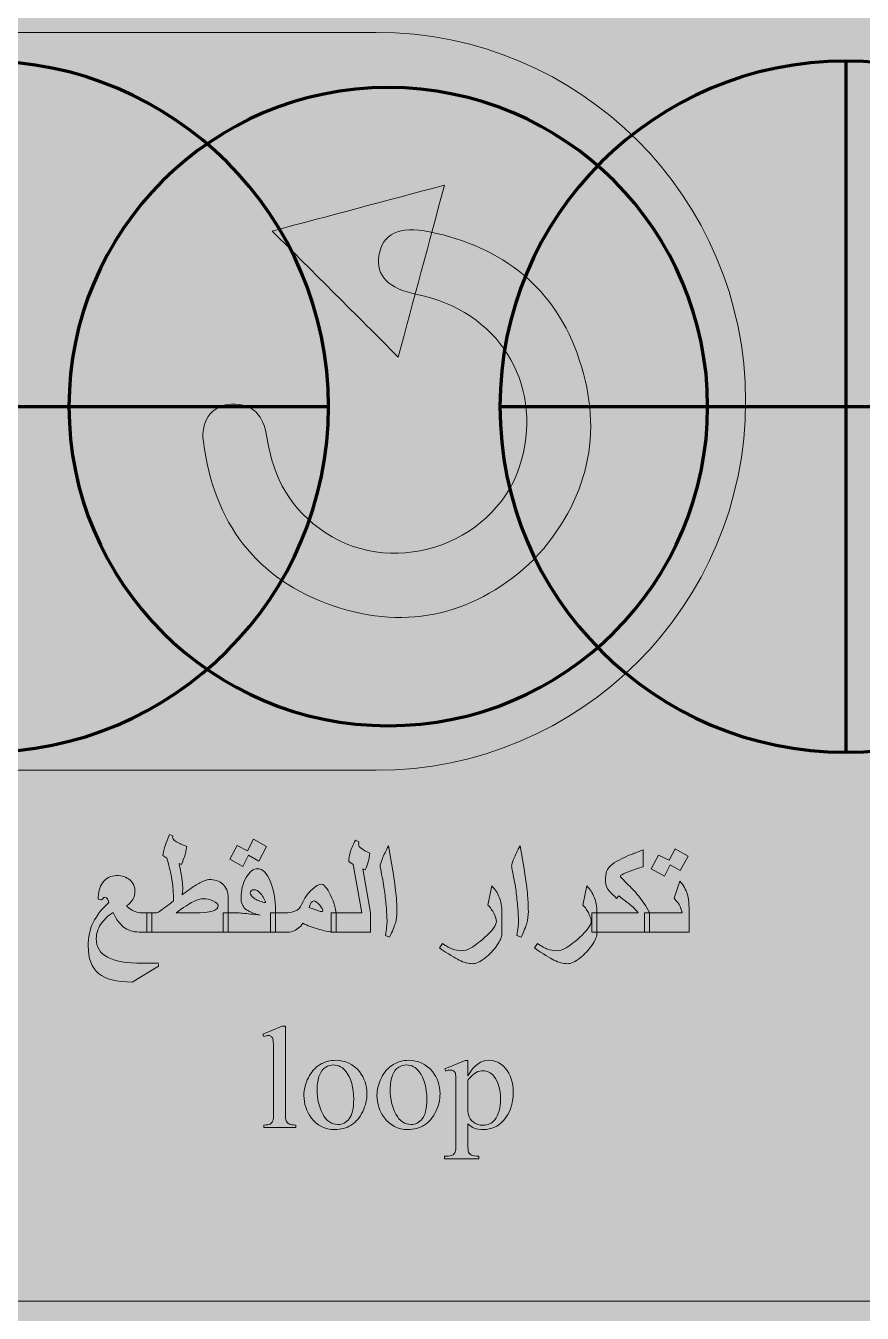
# Model space of a CAD drawing. Header units: inches. Extents: x -1481 to -429, y -1676 to -696.
# Drawn here: x -881.88 to -857.65, y -1062.44 to -1025.12 of the extents above; entities that cross this region are included whole.
import ezdxf

# ---------------------------------------------------------------- set-up
doc = ezdxf.new("R2010")
doc.units = ezdxf.units.IN
doc.header["$MEASUREMENT"] = 0
doc.layers.add('Layer 1', color=7, linetype='Continuous')

# ---------------------------------------------------------------- blocks, each defined once
blk = doc.blocks.new('block 75')
at = {"layer": 'Layer 1', "true_color": 0x009344}
h = blk.add_hatch(color=114, dxfattribs=at)
h.dxf.hatch_style = 2
h.paths.add_polyline_path([(-693.785, -1296.171), (-933.785, -1296.171), (-933.785, -1006.171), (-693.785, -1006.171)])
at = {"layer": 'Layer 1', "true_color": 0x008345}
h = blk.add_hatch(color=116, dxfattribs=at)
h.dxf.hatch_style = 2
h.paths.add_polyline_path([(-693.785, -1062.09), (-933.785, -1062.09), (-933.785, -1006.171), (-693.785, -1006.171)])
at = {"layer": 'Layer 1', "lineweight": 0}
blk.add_lwpolyline([(-693.785, -1062.09), (-933.785, -1062.09), (-933.785, -1006.171), (-693.785, -1006.171), (-693.785, -1062.09)], dxfattribs=at)
blk = doc.blocks.new('block 76')
at = {"layer": 'Layer 1', "color": 109, "lineweight": 120, "true_color": 0x166634}
for points in [[(-858.127, -1026.143), (-858.127, -1046.179)], [(-893.144, -1036.161), (-873.109, -1036.161)], [(-868.144, -1036.161), (-848.109, -1036.161)]]:
    blk.add_lwpolyline(points, dxfattribs=at)
for points in [[(-873.109, -1036.161), (-873.109, -1041.694), (-877.594, -1046.179), (-883.127, -1046.179), (-888.659, -1046.179), (-893.144, -1041.694), (-893.144, -1036.161), (-893.144, -1030.628), (-888.659, -1026.143), (-883.127, -1026.143), (-877.594, -1026.143), (-873.109, -1030.628), (-873.109, -1036.161)], [(-848.109, -1036.161), (-848.109, -1041.694), (-852.594, -1046.179), (-858.127, -1046.179), (-863.659, -1046.179), (-868.144, -1041.694), (-868.144, -1036.161), (-868.144, -1030.628), (-863.659, -1026.143), (-858.127, -1026.143), (-852.594, -1026.143), (-848.109, -1030.628), (-848.109, -1036.161)]]:
    blk.add_open_spline(points, degree=3, knots=[0, 0, 0, 0, 1, 1, 1, 2, 2, 2, 3, 3, 3, 4, 4, 4, 4], dxfattribs=at)
blk = doc.blocks.new('block 223')
at = {"layer": 'Layer 1', "lineweight": 0}
for points in [[(-874.9, -1048.911), (-875.127, -1049.333), (-875.421, -1049.168), (-875.586, -1049.494), (-875.97, -1049.283), (-875.756, -1048.882), (-875.45, -1049.035), (-875.276, -1048.701), (-874.9, -1048.911)], [(-862.694, -1049.188), (-862.921, -1049.61), (-863.215, -1049.445), (-863.38, -1049.771), (-863.765, -1049.56), (-863.55, -1049.159), (-863.244, -1049.312), (-863.07, -1048.977), (-862.694, -1049.188)]]:
    blk.add_lwpolyline(points, dxfattribs=at)
for points, knots in [([(-876.014, -1051.398), (-876.014, -1051.398), (-878.374, -1051.398), (-878.374, -1051.398), (-878.374, -1051.398), (-878.374, -1050.836), (-878.374, -1050.836), (-878.374, -1050.836), (-878.1, -1050.836), (-878.1, -1050.836), (-878.066, -1050.836), (-877.973, -1050.779), (-877.82, -1050.664), (-877.77, -1050.627), (-877.696, -1050.569), (-877.599, -1050.491), (-877.599, -1050.321), (-877.606, -1050.178), (-877.618, -1050.061), (-877.63, -1049.943), (-877.65, -1049.822), (-877.678, -1049.695), (-877.685, -1049.664), (-877.722, -1049.515), (-877.789, -1049.246), (-877.789, -1049.246), (-877.909, -1049.172), (-877.909, -1049.172), (-877.878, -1049.027), (-877.851, -1048.923), (-877.831, -1048.861), (-877.81, -1048.798), (-877.77, -1048.699), (-877.711, -1048.564), (-877.711, -1048.564), (-877.616, -1048.601), (-877.616, -1048.601), (-877.616, -1048.61), (-877.619, -1048.627), (-877.624, -1048.655), (-877.624, -1048.703), (-877.556, -1048.76), (-877.419, -1048.827), (-877.374, -1048.849), (-877.306, -1048.877), (-877.215, -1048.911), (-877.229, -1049.019), (-877.251, -1049.119), (-877.281, -1049.213), (-877.296, -1049.26), (-877.324, -1049.333), (-877.364, -1049.432), (-877.364, -1049.432), (-877.438, -1049.407), (-877.438, -1049.407), (-877.395, -1049.603), (-877.367, -1049.747), (-877.352, -1049.84), (-877.338, -1049.934), (-877.331, -1050.017), (-877.331, -1050.09), (-877.331, -1050.09), (-877.331, -1050.112), (-877.331, -1050.112), (-877.331, -1050.152), (-877.332, -1050.184), (-877.334, -1050.206), (-877.336, -1050.229), (-877.342, -1050.265), (-877.351, -1050.313), (-877.28, -1050.26), (-877.207, -1050.208), (-877.134, -1050.156), (-877.023, -1050.077), (-876.923, -1050.014), (-876.835, -1049.966), (-876.719, -1049.902), (-876.631, -1049.87), (-876.57, -1049.87), (-876.407, -1049.87), (-876.277, -1049.912), (-876.179, -1049.997), (-876.069, -1050.092), (-876.014, -1050.229), (-876.014, -1050.408), (-876.014, -1050.408), (-876.014, -1051.398), (-876.014, -1051.398)], [0, 0, 0, 0, 1, 1, 1, 2, 2, 2, 3, 3, 3, 4, 4, 4, 5, 5, 5, 6, 6, 6, 7, 7, 7, 8, 8, 8, 9, 9, 9, 10, 10, 10, 11, 11, 11, 12, 12, 12, 13, 13, 13, 14, 14, 14, 15, 15, 15, 16, 16, 16, 17, 17, 17, 18, 18, 18, 19, 19, 19, 20, 20, 20, 21, 21, 21, 22, 22, 22, 23, 23, 23, 24, 24, 24, 25, 25, 25, 26, 26, 26, 27, 27, 27, 28, 28, 28, 29, 29, 29, 29]), ([(-871.892, -1051.398), (-871.892, -1051.398), (-873.029, -1051.398), (-873.029, -1051.398), (-873.029, -1051.398), (-873.029, -1050.836), (-873.029, -1050.836), (-873.029, -1050.836), (-872.14, -1050.836), (-872.14, -1050.836), (-872.14, -1050.836), (-872.39, -1049.432), (-872.39, -1049.432), (-872.39, -1049.432), (-872.523, -1049.345), (-872.523, -1049.345), (-872.523, -1049.264), (-872.51, -1049.182), (-872.485, -1049.099), (-872.454, -1048.995), (-872.4, -1048.87), (-872.324, -1048.725), (-872.324, -1048.725), (-872.229, -1048.775), (-872.229, -1048.775), (-872.229, -1048.783), (-872.232, -1048.805), (-872.237, -1048.841), (-872.237, -1048.887), (-872.208, -1048.931), (-872.151, -1048.973), (-872.1, -1049.012), (-872.018, -1049.055), (-871.907, -1049.102), (-871.919, -1049.19), (-871.937, -1049.276), (-871.961, -1049.36), (-871.986, -1049.444), (-872.013, -1049.519), (-872.043, -1049.585), (-872.043, -1049.585), (-872.117, -1049.556), (-872.117, -1049.556), (-872.117, -1049.556), (-871.892, -1050.836), (-871.892, -1050.836), (-871.892, -1050.836), (-871.892, -1051.398), (-871.892, -1051.398)], [0, 0, 0, 0, 1, 1, 1, 2, 2, 2, 3, 3, 3, 4, 4, 4, 5, 5, 5, 6, 6, 6, 7, 7, 7, 8, 8, 8, 9, 9, 9, 10, 10, 10, 11, 11, 11, 12, 12, 12, 13, 13, 13, 14, 14, 14, 15, 15, 15, 16, 16, 16, 16]), ([(-871.127, -1050.796), (-871.127, -1050.919), (-871.142, -1051.031), (-871.171, -1051.132), (-871.2, -1051.234), (-871.256, -1051.37), (-871.338, -1051.541), (-871.338, -1051.541), (-871.462, -1051.491), (-871.462, -1051.491), (-871.429, -1051.315), (-871.413, -1051.171), (-871.413, -1051.061), (-871.413, -1050.977), (-871.42, -1050.854), (-871.433, -1050.691), (-871.447, -1050.528), (-871.464, -1050.368), (-871.485, -1050.208), (-871.506, -1050.049), (-871.539, -1049.859), (-871.586, -1049.639), (-871.603, -1049.562), (-871.611, -1049.509), (-871.611, -1049.48), (-871.611, -1049.437), (-871.59, -1049.364), (-871.547, -1049.262), (-871.504, -1049.159), (-871.444, -1049.035), (-871.367, -1048.889), (-871.367, -1048.889), (-871.243, -1049.62), (-871.243, -1049.62), (-871.198, -1049.899), (-871.166, -1050.14), (-871.148, -1050.344), (-871.134, -1050.501), (-871.127, -1050.652), (-871.127, -1050.796)], [0, 0, 0, 0, 1, 1, 1, 2, 2, 2, 3, 3, 3, 4, 4, 4, 5, 5, 5, 6, 6, 6, 7, 7, 7, 8, 8, 8, 9, 9, 9, 10, 10, 10, 11, 11, 11, 12, 12, 12, 13, 13, 13, 13]), ([(-867.32, -1050.796), (-867.32, -1050.919), (-867.334, -1051.031), (-867.363, -1051.132), (-867.392, -1051.234), (-867.448, -1051.37), (-867.531, -1051.541), (-867.531, -1051.541), (-867.655, -1051.491), (-867.655, -1051.491), (-867.622, -1051.315), (-867.605, -1051.171), (-867.605, -1051.061), (-867.605, -1050.977), (-867.612, -1050.854), (-867.626, -1050.691), (-867.64, -1050.528), (-867.657, -1050.368), (-867.677, -1050.208), (-867.698, -1050.049), (-867.732, -1049.859), (-867.779, -1049.639), (-867.795, -1049.562), (-867.804, -1049.509), (-867.804, -1049.48), (-867.804, -1049.437), (-867.782, -1049.364), (-867.739, -1049.262), (-867.697, -1049.159), (-867.637, -1049.035), (-867.56, -1048.889), (-867.56, -1048.889), (-867.436, -1049.62), (-867.436, -1049.62), (-867.39, -1049.899), (-867.358, -1050.14), (-867.341, -1050.344), (-867.327, -1050.501), (-867.32, -1050.652), (-867.32, -1050.796)], [0, 0, 0, 0, 1, 1, 1, 2, 2, 2, 3, 3, 3, 4, 4, 4, 5, 5, 5, 6, 6, 6, 7, 7, 7, 8, 8, 8, 9, 9, 9, 10, 10, 10, 11, 11, 11, 12, 12, 12, 13, 13, 13, 13]), ([(-863.81, -1051.398), (-863.81, -1051.398), (-865.48, -1051.398), (-865.48, -1051.398), (-865.48, -1051.398), (-865.48, -1050.836), (-865.48, -1050.836), (-865.48, -1050.836), (-864.139, -1050.836), (-864.139, -1050.836), (-864.192, -1050.771), (-864.245, -1050.715), (-864.296, -1050.666), (-864.337, -1050.628), (-864.393, -1050.581), (-864.463, -1050.526), (-864.542, -1050.465), (-864.62, -1050.404), (-864.697, -1050.344), (-864.697, -1050.344), (-864.763, -1050.418), (-864.763, -1050.418), (-864.886, -1050.297), (-864.959, -1050.223), (-864.982, -1050.197), (-865.051, -1050.119), (-865.085, -1050.028), (-865.085, -1049.926), (-865.085, -1049.787), (-865.076, -1049.689), (-865.056, -1049.633), (-865.029, -1049.553), (-864.97, -1049.482), (-864.881, -1049.42), (-864.801, -1049.365), (-864.715, -1049.314), (-864.624, -1049.269), (-864.553, -1049.233), (-864.458, -1049.191), (-864.339, -1049.143), (-864.284, -1049.121), (-864.168, -1049.075), (-863.99, -1049.006), (-863.99, -1049.006), (-863.99, -1049.498), (-863.99, -1049.498), (-863.997, -1049.498), (-864.055, -1049.516), (-864.163, -1049.552), (-864.298, -1049.596), (-864.406, -1049.635), (-864.486, -1049.668), (-864.602, -1049.715), (-864.66, -1049.75), (-864.66, -1049.773), (-864.66, -1049.786), (-864.611, -1049.839), (-864.513, -1049.935), (-864.379, -1050.064), (-864.267, -1050.183), (-864.176, -1050.29), (-864.026, -1050.468), (-863.904, -1050.645), (-863.81, -1050.821), (-863.81, -1050.821), (-863.81, -1051.398), (-863.81, -1051.398)], [0, 0, 0, 0, 1, 1, 1, 2, 2, 2, 3, 3, 3, 4, 4, 4, 5, 5, 5, 6, 6, 6, 7, 7, 7, 8, 8, 8, 9, 9, 9, 10, 10, 10, 11, 11, 11, 12, 12, 12, 13, 13, 13, 14, 14, 14, 15, 15, 15, 16, 16, 16, 17, 17, 17, 18, 18, 18, 19, 19, 19, 20, 20, 20, 21, 21, 21, 22, 22, 22, 22]), ([(-878.031, -1052.38), (-878.031, -1052.38), (-878.792, -1052.843), (-878.792, -1052.843), (-879.24, -1052.843), (-879.565, -1052.758), (-879.767, -1052.59), (-879.969, -1052.421), (-880.069, -1052.157), (-880.069, -1051.797), (-880.069, -1051.546), (-880.021, -1051.319), (-879.925, -1051.117), (-879.828, -1050.914), (-879.677, -1050.722), (-879.47, -1050.54), (-879.487, -1050.438), (-879.524, -1050.387), (-879.582, -1050.387), (-879.604, -1050.387), (-879.621, -1050.393), (-879.633, -1050.406), (-879.65, -1050.426), (-879.666, -1050.445), (-879.681, -1050.462), (-879.681, -1050.462), (-879.78, -1050.441), (-879.78, -1050.441), (-879.78, -1050.249), (-879.737, -1050.091), (-879.652, -1049.966), (-879.555, -1049.825), (-879.42, -1049.755), (-879.247, -1049.755), (-879.092, -1049.755), (-878.965, -1049.797), (-878.864, -1049.883), (-878.764, -1049.968), (-878.713, -1050.079), (-878.713, -1050.214), (-878.713, -1050.295), (-878.734, -1050.372), (-878.775, -1050.445), (-878.821, -1050.525), (-878.883, -1050.584), (-878.962, -1050.623), (-878.893, -1050.703), (-878.809, -1050.761), (-878.709, -1050.799), (-878.642, -1050.823), (-878.578, -1050.836), (-878.519, -1050.836), (-878.519, -1050.836), (-878.23, -1050.836), (-878.23, -1050.836), (-878.23, -1050.836), (-878.23, -1051.398), (-878.23, -1051.398), (-878.23, -1051.398), (-878.519, -1051.398), (-878.519, -1051.398), (-878.716, -1051.398), (-878.874, -1051.359), (-878.993, -1051.282), (-879.125, -1051.197), (-879.244, -1051.045), (-879.35, -1050.825), (-879.504, -1050.927), (-879.624, -1051.044), (-879.708, -1051.176), (-879.792, -1051.307), (-879.834, -1051.441), (-879.834, -1051.578), (-879.834, -1051.822), (-879.726, -1052.003), (-879.51, -1052.12), (-879.295, -1052.238), (-878.955, -1052.297), (-878.49, -1052.297), (-878.419, -1052.297), (-878.343, -1052.296), (-878.263, -1052.295), (-878.183, -1052.294), (-878.11, -1052.292), (-878.044, -1052.289), (-878.044, -1052.289), (-878.031, -1052.38), (-878.031, -1052.38)], [0, 0, 0, 0, 1, 1, 1, 2, 2, 2, 3, 3, 3, 4, 4, 4, 5, 5, 5, 6, 6, 6, 7, 7, 7, 8, 8, 8, 9, 9, 9, 10, 10, 10, 11, 11, 11, 12, 12, 12, 13, 13, 13, 14, 14, 14, 15, 15, 15, 16, 16, 16, 17, 17, 17, 18, 18, 18, 19, 19, 19, 20, 20, 20, 21, 21, 21, 22, 22, 22, 23, 23, 23, 24, 24, 24, 25, 25, 25, 26, 26, 26, 27, 27, 27, 28, 28, 28, 29, 29, 29, 29]), ([(-874.641, -1051.398), (-874.641, -1051.398), (-876.159, -1051.398), (-876.159, -1051.398), (-876.159, -1051.398), (-876.159, -1050.836), (-876.159, -1050.836), (-876.159, -1050.836), (-875.787, -1050.836), (-875.787, -1050.836), (-875.723, -1050.836), (-875.663, -1050.839), (-875.607, -1050.844), (-875.455, -1050.861), (-875.282, -1050.879), (-875.088, -1050.9), (-875.293, -1050.854), (-875.437, -1050.794), (-875.519, -1050.719), (-875.601, -1050.644), (-875.642, -1050.535), (-875.642, -1050.391), (-875.642, -1050.178), (-875.593, -1049.985), (-875.494, -1049.814), (-875.395, -1049.642), (-875.285, -1049.556), (-875.162, -1049.556), (-875.023, -1049.556), (-874.901, -1049.676), (-874.797, -1049.917), (-874.693, -1050.157), (-874.641, -1050.448), (-874.641, -1050.788), (-874.641, -1050.788), (-874.641, -1051.398), (-874.641, -1051.398)], [0, 0, 0, 0, 1, 1, 1, 2, 2, 2, 3, 3, 3, 4, 4, 4, 5, 5, 5, 6, 6, 6, 7, 7, 7, 8, 8, 8, 9, 9, 9, 10, 10, 10, 11, 11, 11, 12, 12, 12, 12]), ([(-874.922, -1050.54), (-874.972, -1050.422), (-875.027, -1050.329), (-875.088, -1050.263), (-875.148, -1050.197), (-875.209, -1050.164), (-875.27, -1050.164), (-875.297, -1050.164), (-875.321, -1050.173), (-875.342, -1050.191), (-875.363, -1050.209), (-875.373, -1050.23), (-875.373, -1050.255), (-875.373, -1050.314), (-875.329, -1050.372), (-875.24, -1050.428), (-875.151, -1050.483), (-875.045, -1050.521), (-874.922, -1050.54)], [0, 0, 0, 0, 1, 1, 1, 2, 2, 2, 3, 3, 3, 4, 4, 4, 5, 5, 5, 6, 6, 6, 6]), ([(-872.884, -1051.396), (-873.029, -1051.396), (-873.199, -1051.368), (-873.395, -1051.311), (-873.567, -1051.262), (-873.719, -1051.203), (-873.85, -1051.135), (-873.93, -1051.255), (-874.028, -1051.334), (-874.145, -1051.371), (-874.202, -1051.389), (-874.279, -1051.398), (-874.377, -1051.398), (-874.377, -1051.398), (-874.786, -1051.398), (-874.786, -1051.398), (-874.786, -1051.398), (-874.786, -1050.836), (-874.786, -1050.836), (-874.786, -1050.836), (-874.377, -1050.836), (-874.377, -1050.836), (-874.253, -1050.836), (-874.154, -1050.821), (-874.081, -1050.79), (-873.987, -1050.752), (-873.923, -1050.685), (-873.887, -1050.59), (-873.808, -1050.415), (-873.708, -1050.271), (-873.585, -1050.158), (-873.476, -1050.057), (-873.384, -1050.007), (-873.308, -1050.007), (-873.238, -1050.007), (-873.151, -1050.113), (-873.048, -1050.325), (-872.939, -1050.55), (-872.884, -1050.757), (-872.884, -1050.945), (-872.884, -1050.945), (-872.884, -1051.396), (-872.884, -1051.396)], [0, 0, 0, 0, 1, 1, 1, 2, 2, 2, 3, 3, 3, 4, 4, 4, 5, 5, 5, 6, 6, 6, 7, 7, 7, 8, 8, 8, 9, 9, 9, 10, 10, 10, 11, 11, 11, 12, 12, 12, 13, 13, 13, 14, 14, 14, 14]), ([(-868.085, -1051.446), (-868.085, -1051.53), (-868.133, -1051.641), (-868.229, -1051.779), (-868.326, -1051.918), (-868.439, -1052.038), (-868.568, -1052.14), (-868.712, -1052.253), (-868.834, -1052.31), (-868.936, -1052.31), (-869.058, -1052.31), (-869.188, -1052.275), (-869.327, -1052.206), (-869.448, -1052.147), (-869.638, -1052.028), (-869.895, -1051.851), (-869.895, -1051.851), (-869.809, -1051.723), (-869.809, -1051.723), (-869.685, -1051.805), (-869.585, -1051.861), (-869.509, -1051.89), (-869.433, -1051.919), (-869.351, -1051.933), (-869.263, -1051.933), (-869.168, -1051.933), (-869.073, -1051.907), (-868.978, -1051.853), (-868.883, -1051.799), (-868.753, -1051.699), (-868.589, -1051.553), (-868.36, -1051.349), (-868.246, -1051.192), (-868.246, -1051.082), (-868.246, -1051.027), (-868.268, -1050.954), (-868.312, -1050.865), (-868.362, -1050.763), (-868.422, -1050.678), (-868.494, -1050.61), (-868.494, -1050.61), (-868.378, -1050.052), (-868.378, -1050.052), (-868.284, -1050.149), (-868.212, -1050.26), (-868.161, -1050.385), (-868.11, -1050.511), (-868.085, -1050.653), (-868.085, -1050.813), (-868.085, -1050.813), (-868.085, -1051.446), (-868.085, -1051.446)], [0, 0, 0, 0, 1, 1, 1, 2, 2, 2, 3, 3, 3, 4, 4, 4, 5, 5, 5, 6, 6, 6, 7, 7, 7, 8, 8, 8, 9, 9, 9, 10, 10, 10, 11, 11, 11, 12, 12, 12, 13, 13, 13, 14, 14, 14, 15, 15, 15, 16, 16, 16, 17, 17, 17, 17]), ([(-865.335, -1051.446), (-865.335, -1051.53), (-865.384, -1051.641), (-865.48, -1051.779), (-865.577, -1051.918), (-865.69, -1052.038), (-865.819, -1052.14), (-865.962, -1052.253), (-866.085, -1052.31), (-866.187, -1052.31), (-866.308, -1052.31), (-866.439, -1052.275), (-866.578, -1052.206), (-866.699, -1052.147), (-866.889, -1052.028), (-867.146, -1051.851), (-867.146, -1051.851), (-867.059, -1051.723), (-867.059, -1051.723), (-866.935, -1051.805), (-866.835, -1051.861), (-866.76, -1051.89), (-866.684, -1051.919), (-866.602, -1051.933), (-866.514, -1051.933), (-866.419, -1051.933), (-866.324, -1051.907), (-866.228, -1051.853), (-866.133, -1051.799), (-866.004, -1051.699), (-865.84, -1051.553), (-865.611, -1051.349), (-865.497, -1051.192), (-865.497, -1051.082), (-865.497, -1051.027), (-865.519, -1050.954), (-865.563, -1050.865), (-865.612, -1050.763), (-865.673, -1050.678), (-865.745, -1050.61), (-865.745, -1050.61), (-865.629, -1050.052), (-865.629, -1050.052), (-865.535, -1050.149), (-865.463, -1050.26), (-865.412, -1050.385), (-865.361, -1050.511), (-865.335, -1050.653), (-865.335, -1050.813), (-865.335, -1050.813), (-865.335, -1051.446), (-865.335, -1051.446)], [0, 0, 0, 0, 1, 1, 1, 2, 2, 2, 3, 3, 3, 4, 4, 4, 5, 5, 5, 6, 6, 6, 7, 7, 7, 8, 8, 8, 9, 9, 9, 10, 10, 10, 11, 11, 11, 12, 12, 12, 13, 13, 13, 14, 14, 14, 15, 15, 15, 16, 16, 16, 17, 17, 17, 17]), ([(-862.661, -1051.398), (-862.661, -1051.398), (-863.955, -1051.398), (-863.955, -1051.398), (-863.955, -1051.398), (-863.955, -1050.836), (-863.955, -1050.836), (-863.955, -1050.836), (-862.867, -1050.836), (-862.867, -1050.836), (-862.883, -1050.742), (-862.91, -1050.663), (-862.95, -1050.598), (-862.971, -1050.562), (-863.019, -1050.5), (-863.095, -1050.412), (-863.095, -1050.412), (-862.929, -1049.92), (-862.929, -1049.92), (-862.826, -1050.037), (-862.755, -1050.16), (-862.718, -1050.288), (-862.68, -1050.416), (-862.661, -1050.606), (-862.661, -1050.859), (-862.661, -1050.859), (-862.661, -1051.398), (-862.661, -1051.398)], [0, 0, 0, 0, 1, 1, 1, 2, 2, 2, 3, 3, 3, 4, 4, 4, 5, 5, 5, 6, 6, 6, 7, 7, 7, 8, 8, 8, 9, 9, 9, 9]), ([(-876.301, -1050.625), (-876.301, -1050.577), (-876.352, -1050.532), (-876.454, -1050.49), (-876.556, -1050.448), (-876.646, -1050.426), (-876.723, -1050.426), (-876.814, -1050.426), (-876.916, -1050.456), (-877.03, -1050.514), (-877.144, -1050.573), (-877.309, -1050.68), (-877.525, -1050.836), (-877.525, -1050.836), (-876.983, -1050.836), (-876.983, -1050.836), (-876.529, -1050.836), (-876.301, -1050.765), (-876.301, -1050.625)], [0, 0, 0, 0, 1, 1, 1, 2, 2, 2, 3, 3, 3, 4, 4, 4, 5, 5, 5, 6, 6, 6, 6]), ([(-873.271, -1050.772), (-873.271, -1050.741), (-873.301, -1050.689), (-873.36, -1050.615), (-873.426, -1050.532), (-873.483, -1050.491), (-873.531, -1050.491), (-873.585, -1050.491), (-873.631, -1050.553), (-873.668, -1050.677), (-873.596, -1050.704), (-873.542, -1050.725), (-873.504, -1050.739), (-873.393, -1050.78), (-873.33, -1050.801), (-873.316, -1050.801), (-873.286, -1050.801), (-873.271, -1050.791), (-873.271, -1050.772)], [0, 0, 0, 0, 1, 1, 1, 2, 2, 2, 3, 3, 3, 4, 4, 4, 5, 5, 5, 6, 6, 6, 6])]:
    blk.add_open_spline(points, degree=3, knots=knots, dxfattribs=at)
blk = doc.blocks.new('block 227')
at = {"layer": 'Layer 1', "lineweight": 0}
for points, knots in [([(-874.356, -1054.121), (-874.356, -1054.121), (-874.356, -1056.632), (-874.356, -1056.632), (-874.356, -1056.751), (-874.348, -1056.83), (-874.33, -1056.868), (-874.313, -1056.907), (-874.287, -1056.936), (-874.251, -1056.956), (-874.215, -1056.976), (-874.148, -1056.986), (-874.05, -1056.986), (-874.05, -1056.986), (-874.05, -1057.06), (-874.05, -1057.06), (-874.05, -1057.06), (-874.978, -1057.06), (-874.978, -1057.06), (-874.978, -1057.06), (-874.978, -1056.986), (-874.978, -1056.986), (-874.892, -1056.986), (-874.832, -1056.977), (-874.801, -1056.959), (-874.769, -1056.941), (-874.744, -1056.912), (-874.726, -1056.87), (-874.708, -1056.829), (-874.699, -1056.75), (-874.699, -1056.632), (-874.699, -1056.632), (-874.699, -1054.913), (-874.699, -1054.913), (-874.699, -1054.699), (-874.704, -1054.568), (-874.714, -1054.519), (-874.724, -1054.47), (-874.739, -1054.437), (-874.76, -1054.419), (-874.782, -1054.401), (-874.809, -1054.392), (-874.842, -1054.392), (-874.878, -1054.392), (-874.923, -1054.403), (-874.978, -1054.425), (-874.978, -1054.425), (-875.014, -1054.353), (-875.014, -1054.353), (-875.014, -1054.353), (-874.449, -1054.121), (-874.449, -1054.121), (-874.449, -1054.121), (-874.356, -1054.121), (-874.356, -1054.121)], [0, 0, 0, 0, 1, 1, 1, 2, 2, 2, 3, 3, 3, 4, 4, 4, 5, 5, 5, 6, 6, 6, 7, 7, 7, 8, 8, 8, 9, 9, 9, 10, 10, 10, 11, 11, 11, 12, 12, 12, 13, 13, 13, 14, 14, 14, 15, 15, 15, 16, 16, 16, 17, 17, 17, 18, 18, 18, 18]), ([(-872.905, -1055.111), (-872.619, -1055.111), (-872.388, -1055.22), (-872.215, -1055.438), (-872.067, -1055.624), (-871.994, -1055.837), (-871.994, -1056.079), (-871.994, -1056.248), (-872.034, -1056.42), (-872.116, -1056.593), (-872.197, -1056.767), (-872.309, -1056.898), (-872.451, -1056.986), (-872.594, -1057.074), (-872.753, -1057.118), (-872.928, -1057.118), (-873.213, -1057.118), (-873.44, -1057.005), (-873.608, -1056.777), (-873.75, -1056.586), (-873.821, -1056.371), (-873.821, -1056.132), (-873.821, -1055.959), (-873.778, -1055.786), (-873.692, -1055.614), (-873.606, -1055.443), (-873.492, -1055.316), (-873.352, -1055.234), (-873.211, -1055.152), (-873.062, -1055.111), (-872.905, -1055.111)], [0, 0, 0, 0, 1, 1, 1, 2, 2, 2, 3, 3, 3, 4, 4, 4, 5, 5, 5, 6, 6, 6, 7, 7, 7, 8, 8, 8, 9, 9, 9, 10, 10, 10, 10]), ([(-872.969, -1055.245), (-873.042, -1055.245), (-873.116, -1055.267), (-873.189, -1055.311), (-873.263, -1055.354), (-873.323, -1055.43), (-873.368, -1055.539), (-873.414, -1055.648), (-873.436, -1055.788), (-873.436, -1055.959), (-873.436, -1056.234), (-873.382, -1056.472), (-873.272, -1056.672), (-873.163, -1056.872), (-873.018, -1056.971), (-872.839, -1056.971), (-872.705, -1056.971), (-872.595, -1056.916), (-872.508, -1056.806), (-872.422, -1056.696), (-872.378, -1056.506), (-872.378, -1056.238), (-872.378, -1055.901), (-872.45, -1055.637), (-872.595, -1055.444), (-872.693, -1055.312), (-872.818, -1055.245), (-872.969, -1055.245)], [0, 0, 0, 0, 1, 1, 1, 2, 2, 2, 3, 3, 3, 4, 4, 4, 5, 5, 5, 6, 6, 6, 7, 7, 7, 8, 8, 8, 9, 9, 9, 9]), ([(-870.789, -1055.111), (-870.502, -1055.111), (-870.272, -1055.22), (-870.098, -1055.438), (-869.951, -1055.624), (-869.877, -1055.837), (-869.877, -1056.079), (-869.877, -1056.248), (-869.918, -1056.42), (-869.999, -1056.593), (-870.08, -1056.767), (-870.192, -1056.898), (-870.335, -1056.986), (-870.477, -1057.074), (-870.636, -1057.118), (-870.811, -1057.118), (-871.097, -1057.118), (-871.323, -1057.005), (-871.491, -1056.777), (-871.633, -1056.586), (-871.704, -1056.371), (-871.704, -1056.132), (-871.704, -1055.959), (-871.661, -1055.786), (-871.575, -1055.614), (-871.489, -1055.443), (-871.376, -1055.316), (-871.235, -1055.234), (-871.094, -1055.152), (-870.946, -1055.111), (-870.789, -1055.111)], [0, 0, 0, 0, 1, 1, 1, 2, 2, 2, 3, 3, 3, 4, 4, 4, 5, 5, 5, 6, 6, 6, 7, 7, 7, 8, 8, 8, 9, 9, 9, 10, 10, 10, 10]), ([(-870.853, -1055.245), (-870.926, -1055.245), (-870.999, -1055.267), (-871.073, -1055.311), (-871.146, -1055.354), (-871.206, -1055.43), (-871.252, -1055.539), (-871.297, -1055.648), (-871.32, -1055.788), (-871.32, -1055.959), (-871.32, -1056.234), (-871.265, -1056.472), (-871.155, -1056.672), (-871.046, -1056.872), (-870.902, -1056.971), (-870.722, -1056.971), (-870.589, -1056.971), (-870.478, -1056.916), (-870.392, -1056.806), (-870.305, -1056.696), (-870.261, -1056.506), (-870.261, -1056.238), (-870.261, -1055.901), (-870.334, -1055.637), (-870.478, -1055.444), (-870.576, -1055.312), (-870.701, -1055.245), (-870.853, -1055.245)], [0, 0, 0, 0, 1, 1, 1, 2, 2, 2, 3, 3, 3, 4, 4, 4, 5, 5, 5, 6, 6, 6, 7, 7, 7, 8, 8, 8, 9, 9, 9, 9]), ([(-869.734, -1055.355), (-869.734, -1055.355), (-869.151, -1055.119), (-869.151, -1055.119), (-869.151, -1055.119), (-869.073, -1055.119), (-869.073, -1055.119), (-869.073, -1055.119), (-869.073, -1055.562), (-869.073, -1055.562), (-868.975, -1055.395), (-868.877, -1055.278), (-868.778, -1055.211), (-868.68, -1055.145), (-868.576, -1055.111), (-868.467, -1055.111), (-868.277, -1055.111), (-868.119, -1055.186), (-867.992, -1055.334), (-867.836, -1055.516), (-867.758, -1055.753), (-867.758, -1056.045), (-867.758, -1056.372), (-867.852, -1056.642), (-868.039, -1056.856), (-868.194, -1057.031), (-868.388, -1057.118), (-868.622, -1057.118), (-868.724, -1057.118), (-868.812, -1057.104), (-868.887, -1057.075), (-868.942, -1057.054), (-869.004, -1057.013), (-869.073, -1056.951), (-869.073, -1056.951), (-869.073, -1057.528), (-869.073, -1057.528), (-869.073, -1057.657), (-869.065, -1057.739), (-869.049, -1057.775), (-869.033, -1057.81), (-869.006, -1057.838), (-868.966, -1057.858), (-868.927, -1057.879), (-868.856, -1057.889), (-868.752, -1057.889), (-868.752, -1057.889), (-868.752, -1057.966), (-868.752, -1057.966), (-868.752, -1057.966), (-869.745, -1057.966), (-869.745, -1057.966), (-869.745, -1057.966), (-869.745, -1057.889), (-869.745, -1057.889), (-869.745, -1057.889), (-869.693, -1057.889), (-869.693, -1057.889), (-869.617, -1057.891), (-869.552, -1057.876), (-869.499, -1057.846), (-869.473, -1057.831), (-869.452, -1057.806), (-869.438, -1057.772), (-869.423, -1057.739), (-869.416, -1057.653), (-869.416, -1057.515), (-869.416, -1057.515), (-869.416, -1055.725), (-869.416, -1055.725), (-869.416, -1055.602), (-869.422, -1055.525), (-869.433, -1055.491), (-869.444, -1055.458), (-869.461, -1055.434), (-869.485, -1055.417), (-869.509, -1055.401), (-869.542, -1055.392), (-869.583, -1055.392), (-869.617, -1055.392), (-869.659, -1055.402), (-869.71, -1055.421), (-869.71, -1055.421), (-869.734, -1055.355), (-869.734, -1055.355)], [0, 0, 0, 0, 1, 1, 1, 2, 2, 2, 3, 3, 3, 4, 4, 4, 5, 5, 5, 6, 6, 6, 7, 7, 7, 8, 8, 8, 9, 9, 9, 10, 10, 10, 11, 11, 11, 12, 12, 12, 13, 13, 13, 14, 14, 14, 15, 15, 15, 16, 16, 16, 17, 17, 17, 18, 18, 18, 19, 19, 19, 20, 20, 20, 21, 21, 21, 22, 22, 22, 23, 23, 23, 24, 24, 24, 25, 25, 25, 26, 26, 26, 27, 27, 27, 28, 28, 28, 28]), ([(-869.073, -1055.684), (-869.073, -1055.684), (-869.073, -1056.391), (-869.073, -1056.391), (-869.073, -1056.544), (-869.067, -1056.644), (-869.054, -1056.692), (-869.035, -1056.772), (-868.988, -1056.843), (-868.913, -1056.903), (-868.838, -1056.964), (-868.743, -1056.994), (-868.628, -1056.994), (-868.491, -1056.994), (-868.379, -1056.94), (-868.294, -1056.833), (-868.182, -1056.692), (-868.126, -1056.495), (-868.126, -1056.24), (-868.126, -1055.95), (-868.19, -1055.728), (-868.316, -1055.572), (-868.405, -1055.465), (-868.509, -1055.411), (-868.631, -1055.411), (-868.697, -1055.411), (-868.762, -1055.427), (-868.827, -1055.46), (-868.877, -1055.485), (-868.959, -1055.56), (-869.073, -1055.684)], [0, 0, 0, 0, 1, 1, 1, 2, 2, 2, 3, 3, 3, 4, 4, 4, 5, 5, 5, 6, 6, 6, 7, 7, 7, 8, 8, 8, 9, 9, 9, 10, 10, 10, 10])]:
    blk.add_open_spline(points, degree=3, knots=knots, dxfattribs=at)
blk = doc.blocks.new('block 230')
at = {"layer": 'Layer 1', "true_color": 0x38b449}
h = blk.add_hatch(color=95, dxfattribs=at)
h.dxf.hatch_style = 2
edge = h.paths.add_edge_path()
edge.add_spline(control_points=[(-871.087, -1034.723), (-870.641, -1033.061), (-870.204, -1031.435), (-869.748, -1029.74), (-871.435, -1030.19), (-873.066, -1030.626), (-874.738, -1031.072), (-873.507, -1032.303), (-872.319, -1033.491), (-871.087, -1034.723)], knot_values=[0, 0, 0, 0, 1, 1, 1, 2, 2, 2, 3, 3, 3, 3], degree=3, periodic=1)
h = blk.add_hatch(color=95, dxfattribs=at)
h.dxf.hatch_style = 2
edge = h.paths.add_edge_path()
edge.add_spline(control_points=[(-867.157, -1040.593), (-865.578, -1038.881), (-865.131, -1036.947), (-865.843, -1034.8), (-866.533, -1032.718), (-868.056, -1031.53), (-870.179, -1031.095), (-871.066, -1030.913), (-871.549, -1031.155), (-871.648, -1031.783), (-871.74, -1032.369), (-871.376, -1032.74), (-870.54, -1032.91), (-868.206, -1033.385), (-866.906, -1035.444), (-867.515, -1037.702), (-868.157, -1040.086), (-871.141, -1041.179), (-873.2, -1039.814), (-874.193, -1039.156), (-874.708, -1038.238), (-874.882, -1037.097), (-874.966, -1036.541), (-875.181, -1036.124), (-875.81, -1036.09), (-876.422, -1036.058), (-876.82, -1036.507), (-876.733, -1037.18), (-876.433, -1039.511), (-875.205, -1041.171), (-872.977, -1041.934), (-870.78, -1042.686), (-868.803, -1042.167), (-867.157, -1040.593)], knot_values=[0, 0, 0, 0, 1, 1, 1, 2, 2, 2, 3, 3, 3, 4, 4, 4, 5, 5, 5, 6, 6, 6, 7, 7, 7, 8, 8, 8, 9, 9, 9, 10, 10, 10, 11, 11, 11, 11], degree=3, periodic=1)
at = {"layer": 'Layer 1', "color": 109, "lineweight": 106, "true_color": 0x166634}
blk.add_open_spline([(-862.126, -1036.161), (-862.126, -1041.27), (-866.268, -1045.411), (-871.377, -1045.411), (-876.485, -1045.411), (-880.627, -1041.27), (-880.627, -1036.161), (-880.627, -1031.052), (-876.485, -1026.911), (-871.377, -1026.911), (-866.268, -1026.911), (-862.126, -1031.052), (-862.126, -1036.161)], degree=3, knots=[0, 0, 0, 0, 1, 1, 1, 2, 2, 2, 3, 3, 3, 4, 4, 4, 4], dxfattribs=at)
at = {"layer": 'Layer 1', "lineweight": 0}
for points, knots in [([(-871.087, -1034.723), (-870.641, -1033.061), (-870.204, -1031.435), (-869.748, -1029.74), (-871.435, -1030.19), (-873.066, -1030.626), (-874.738, -1031.072), (-873.507, -1032.303), (-872.319, -1033.491), (-871.087, -1034.723)], [0, 0, 0, 0, 1, 1, 1, 2, 2, 2, 3, 3, 3, 3]), ([(-867.157, -1040.593), (-865.578, -1038.881), (-865.131, -1036.947), (-865.843, -1034.8), (-866.533, -1032.718), (-868.056, -1031.53), (-870.179, -1031.095), (-871.066, -1030.913), (-871.549, -1031.155), (-871.648, -1031.783), (-871.74, -1032.369), (-871.376, -1032.74), (-870.54, -1032.91), (-868.206, -1033.385), (-866.906, -1035.444), (-867.515, -1037.702), (-868.157, -1040.086), (-871.141, -1041.179), (-873.2, -1039.814), (-874.193, -1039.156), (-874.708, -1038.238), (-874.882, -1037.097), (-874.966, -1036.541), (-875.181, -1036.124), (-875.81, -1036.09), (-876.422, -1036.058), (-876.82, -1036.507), (-876.733, -1037.18), (-876.433, -1039.511), (-875.205, -1041.171), (-872.977, -1041.934), (-870.78, -1042.686), (-868.803, -1042.167), (-867.157, -1040.593)], [0, 0, 0, 0, 1, 1, 1, 2, 2, 2, 3, 3, 3, 4, 4, 4, 5, 5, 5, 6, 6, 6, 7, 7, 7, 8, 8, 8, 9, 9, 9, 10, 10, 10, 11, 11, 11, 11])]:
    blk.add_open_spline(points, degree=3, knots=knots, dxfattribs=at)

msp = doc.modelspace()

# ---------------------------------------------------------------- hatches: boundary and pattern name
at = {"layer": 'Layer 1', "true_color": 0x005f32}
h = msp.add_hatch(color=128, dxfattribs=at)
h.dxf.hatch_style = 2
edge = h.paths.add_edge_path()
edge.add_spline(control_points=[(-871.723, -1046.704), (-871.723, -1046.704), (-896.569, -1046.704), (-896.569, -1046.704), (-902.476, -1046.704), (-907.265, -1041.915), (-907.265, -1036.008), (-907.265, -1036.008), (-907.265, -1036.008), (-907.265, -1036.008), (-907.265, -1030.101), (-902.476, -1025.312), (-896.569, -1025.312), (-896.569, -1025.312), (-871.723, -1025.312), (-871.723, -1025.312), (-865.816, -1025.312), (-861.027, -1030.101), (-861.027, -1036.008), (-861.027, -1036.008), (-861.027, -1036.008), (-861.027, -1036.008), (-861.027, -1041.915), (-865.816, -1046.704), (-871.723, -1046.704)], knot_values=[0, 0, 0, 0, 1, 1, 1, 2, 2, 2, 3, 3, 3, 4, 4, 4, 5, 5, 5, 6, 6, 6, 7, 7, 7, 8, 8, 8, 8], degree=3, periodic=1)

# ---------------------------------------------------------------- linework, layer by layer
at = {"layer": 'Layer 1', "lineweight": 0}
msp.add_open_spline([(-871.723, -1046.704), (-871.723, -1046.704), (-896.569, -1046.704), (-896.569, -1046.704), (-902.476, -1046.704), (-907.265, -1041.915), (-907.265, -1036.008), (-907.265, -1036.008), (-907.265, -1036.008), (-907.265, -1036.008), (-907.265, -1030.101), (-902.476, -1025.312), (-896.569, -1025.312), (-896.569, -1025.312), (-871.723, -1025.312), (-871.723, -1025.312), (-865.816, -1025.312), (-861.027, -1030.101), (-861.027, -1036.008), (-861.027, -1036.008), (-861.027, -1036.008), (-861.027, -1036.008), (-861.027, -1041.915), (-865.816, -1046.704), (-871.723, -1046.704)], degree=3, knots=[0, 0, 0, 0, 1, 1, 1, 2, 2, 2, 3, 3, 3, 4, 4, 4, 5, 5, 5, 6, 6, 6, 7, 7, 7, 8, 8, 8, 8], dxfattribs=at)

# ---------------------------------------------------------------- block references
at = {"layer": 'Layer 1'}
for name in ['block 75', 'block 76', 'block 230', 'block 223', 'block 227']:
    msp.add_blockref(name, (0, 0), dxfattribs=at)

doc.saveas('drawing.dxf')
